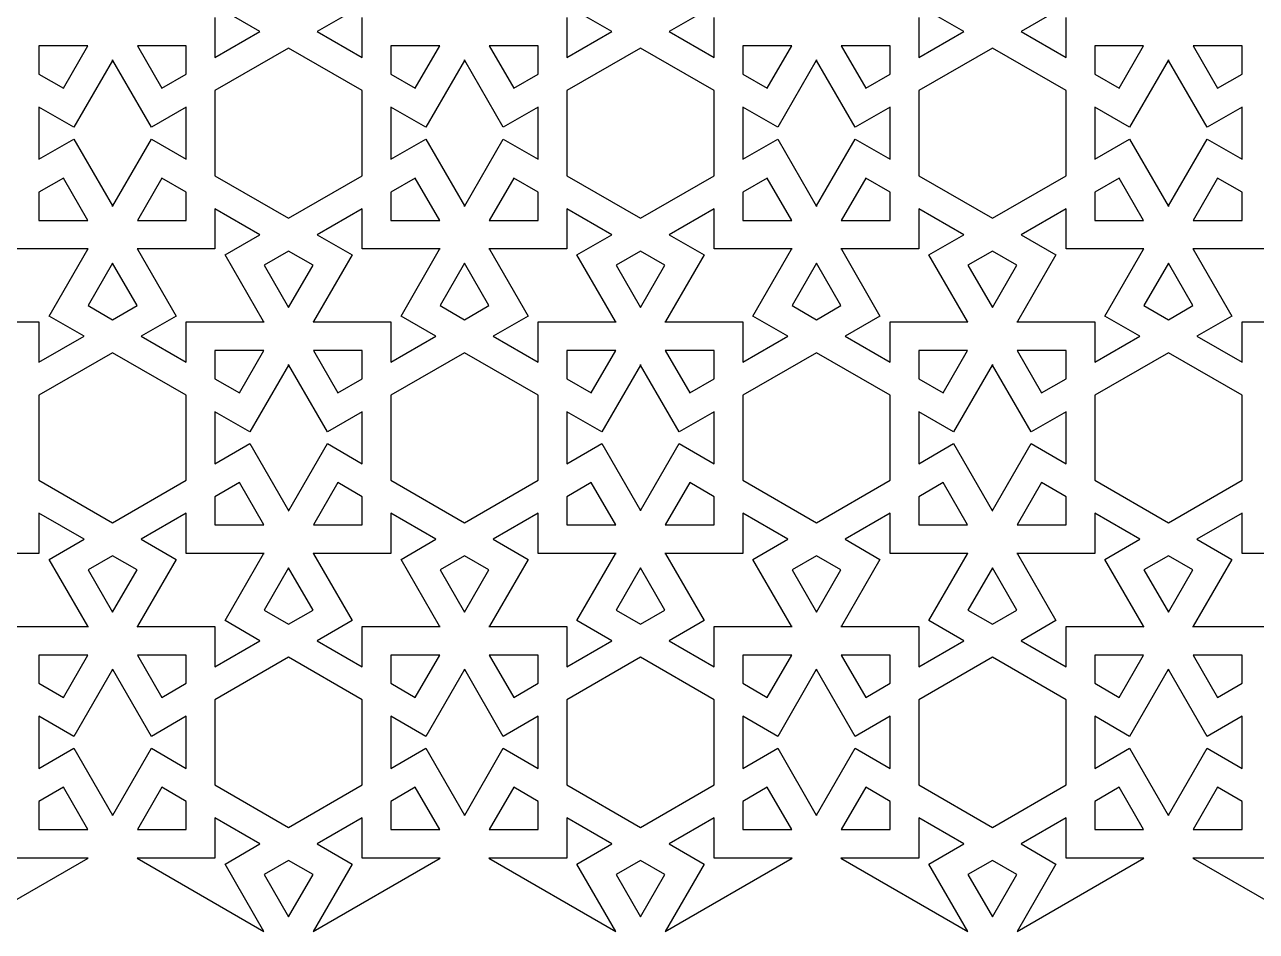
# Model space of a CAD drawing. Header units: metres. Extents: x -128 to 138, y -11 to 215.
# Drawn here: x 4.9 to 73.8, y -10.6 to 40.2 of the extents above; entities that cross this region are included whole.
import ezdxf

# ---------------------------------------------------------------- set-up
doc = ezdxf.new("R2010")
doc.units = ezdxf.units.M

msp = doc.modelspace()

# ---------------------------------------------------------------- linework, layer by layer
for p, q in [((18.0921, 39.7923), (16.1378, 40.9206)), ((23.2464, 40.9206), (21.2921, 39.7923)), ((37.7841, 39.7923), (35.8298, 40.9206)), ((42.9385, 40.9206), (40.9841, 39.7923)), ((57.4762, 39.7923), (55.5219, 40.9206)), ((62.6306, 40.9206), (60.6762, 39.7923)), ((15.5691, 40.5923), (15.569, 38.3356)), ((23.8151, 38.3356), (23.8151, 40.5923)), ((35.2611, 40.5923), (35.2611, 38.3356)), ((43.5072, 38.3356), (43.5072, 40.5923)), ((54.9532, 40.5923), (54.9532, 38.3356)), ((63.1993, 38.3356), (63.1993, 40.5923)), ((15.569, 38.3356), (18.0921, 39.7923)), ((21.2921, 39.7923), (23.8151, 38.3356)), ((35.2611, 38.3356), (37.7841, 39.7923)), ((40.9841, 39.7923), (43.5072, 38.3356)), ((54.9532, 38.3356), (57.4762, 39.7923)), ((60.6762, 39.7923), (63.1993, 38.3356)), ((8.46039, 38.9923), (5.72302, 38.9923)), ((5.72302, 38.9923), (5.72302, 37.4119)), ((7.09171, 36.6217), (8.46039, 38.9923)), ((13.9691, 38.9923), (11.2317, 38.9923)), ((11.2317, 38.9923), (12.6004, 36.6216)), ((13.9691, 37.4119), (13.9691, 38.9923)), ((19.6921, 38.8685), (15.5691, 36.4881)), ((23.8151, 36.4881), (19.6921, 38.8685)), ((28.1525, 38.9923), (25.4151, 38.9923)), ((25.4151, 38.9923), (25.4151, 37.4119)), ((26.7838, 36.6217), (28.1525, 38.9923)), ((33.6611, 38.9923), (30.9238, 38.9923)), ((30.9238, 38.9923), (32.2924, 36.6216)), ((33.6611, 37.4119), (33.6611, 38.9923)), ((39.3841, 38.8685), (35.2611, 36.4881)), ((43.5072, 36.4881), (39.3841, 38.8685)), ((47.8445, 38.9923), (45.1072, 38.9923)), ((45.1072, 38.9923), (45.1072, 37.4119)), ((46.4759, 36.6217), (47.8445, 38.9923)), ((53.3532, 38.9923), (50.6158, 38.9923)), ((50.6158, 38.9923), (51.9845, 36.6216)), ((53.3532, 37.4119), (53.3532, 38.9923)), ((59.0762, 38.8685), (54.9532, 36.4881)), ((63.1993, 36.4881), (59.0762, 38.8685)), ((67.5366, 38.9923), (64.7993, 38.9923)), ((64.7993, 38.9923), (64.7993, 37.4119)), ((66.1679, 36.6217), (67.5366, 38.9923)), ((73.0453, 38.9923), (70.3079, 38.9923)), ((70.3079, 38.9923), (71.6766, 36.6216)), ((73.0453, 37.4119), (73.0453, 38.9923)), ((9.83737, 38.1773), (7.67732, 34.436)), ((9.84602, 38.1923), (9.83737, 38.2073)), ((9.83737, 38.2073), (9.83737, 38.1773)), ((9.85469, 38.2073), (9.84602, 38.1923)), ((9.85469, 38.1773), (9.85469, 38.2073)), ((12.0147, 34.436), (9.85469, 38.1773)), ((29.5295, 38.1774), (27.3694, 34.436)), ((29.5381, 38.1923), (29.5295, 38.2073)), ((29.5295, 38.2073), (29.5295, 38.1774)), ((29.5468, 38.2073), (29.5381, 38.1923)), ((29.5468, 38.1773), (29.5468, 38.2073)), ((31.7068, 34.436), (29.5468, 38.1773)), ((49.2215, 38.1774), (47.0615, 34.436)), ((49.2302, 38.1923), (49.2215, 38.2073)), ((49.2215, 38.2073), (49.2215, 38.1774)), ((49.2388, 38.2073), (49.2302, 38.1923)), ((49.2388, 38.1773), (49.2388, 38.2073)), ((51.3989, 34.436), (49.2388, 38.1773)), ((68.9136, 38.1773), (66.7536, 34.436)), ((68.9223, 38.1923), (68.9136, 38.2073)), ((68.9136, 38.2073), (68.9136, 38.1773)), ((68.9309, 38.2073), (68.9223, 38.1923)), ((68.9309, 38.1773), (68.9309, 38.2073)), ((71.091, 34.436), (68.9309, 38.1773)), ((5.72302, 37.4119), (7.09171, 36.6217)), ((12.6004, 36.6216), (13.9691, 37.4119)), ((25.4151, 37.4119), (26.7838, 36.6217)), ((32.2924, 36.6216), (33.6611, 37.4119)), ((45.1072, 37.4119), (46.4759, 36.6217)), ((51.9845, 36.6216), (53.3532, 37.4119)), ((64.7993, 37.4119), (66.1679, 36.6217)), ((71.6766, 36.6216), (73.0453, 37.4119)), ((15.5691, 36.4881), (15.569, 31.7272)), ((23.8151, 31.7272), (23.8151, 36.4881)), ((35.2611, 36.4881), (35.2611, 31.7272)), ((43.5072, 31.7272), (43.5072, 36.4881)), ((54.9532, 36.4881), (54.9532, 31.7272)), ((63.1992, 31.7272), (63.1993, 36.4881)), ((7.67732, 34.436), (5.72301, 35.5643)), ((5.72301, 35.5643), (5.72302, 32.651)), ((13.969, 35.5643), (12.0147, 34.436)), ((13.9691, 32.651), (13.969, 35.5643)), ((27.3694, 34.436), (25.4151, 35.5643)), ((25.4151, 35.5643), (25.4151, 32.651)), ((33.6611, 35.5643), (31.7068, 34.436)), ((33.6611, 32.651), (33.6611, 35.5643)), ((47.0615, 34.436), (45.1072, 35.5643)), ((45.1072, 35.5643), (45.1072, 32.651)), ((53.3532, 35.5643), (51.3989, 34.436)), ((53.3532, 32.651), (53.3532, 35.5643)), ((66.7536, 34.436), (64.7993, 35.5643)), ((64.7993, 35.5643), (64.7993, 32.651)), ((73.0453, 35.5643), (71.091, 34.436)), ((73.0453, 32.651), (73.0453, 35.5643)), ((5.72302, 32.651), (7.67734, 33.7793)), ((7.67734, 33.7793), (9.83737, 30.0381)), ((9.85469, 30.038), (12.0147, 33.7793)), ((12.0147, 33.7793), (13.9691, 32.651)), ((25.4151, 32.651), (27.3694, 33.7793)), ((27.3694, 33.7793), (29.5294, 30.0381)), ((29.5468, 30.038), (31.7068, 33.7793)), ((31.7068, 33.7793), (33.6611, 32.651)), ((45.1072, 32.651), (47.0615, 33.7793)), ((47.0615, 33.7793), (49.2215, 30.0381)), ((49.2388, 30.038), (51.3989, 33.7793)), ((51.3989, 33.7793), (53.3532, 32.651)), ((64.7993, 32.651), (66.7536, 33.7793)), ((66.7536, 33.7793), (68.9136, 30.0381)), ((68.9309, 30.038), (71.091, 33.7793)), ((71.091, 33.7793), (73.0453, 32.651)), ((15.569, 31.7272), (19.6921, 29.3468)), ((19.6921, 29.3468), (23.8151, 31.7272)), ((35.2611, 31.7272), (39.3842, 29.3468)), ((39.3842, 29.3468), (43.5072, 31.7272)), ((54.9532, 31.7272), (59.0762, 29.3468)), ((59.0762, 29.3468), (63.1992, 31.7272)), ((7.09171, 31.5937), (5.72301, 30.8035)), ((8.46039, 29.2231), (7.09171, 31.5937)), ((12.6004, 31.5937), (11.2317, 29.2231)), ((13.969, 30.8035), (12.6004, 31.5937)), ((26.7838, 31.5937), (25.4151, 30.8035)), ((28.1525, 29.2231), (26.7838, 31.5937)), ((32.2924, 31.5937), (30.9238, 29.2231)), ((33.6611, 30.8035), (32.2924, 31.5937)), ((46.4759, 31.5937), (45.1072, 30.8035)), ((47.8445, 29.2231), (46.4759, 31.5937)), ((51.9845, 31.5937), (50.6158, 29.2231)), ((53.3532, 30.8035), (51.9845, 31.5937)), ((66.1679, 31.5937), (64.7993, 30.8035)), ((67.5366, 29.2231), (66.1679, 31.5937)), ((71.6766, 31.5937), (70.3079, 29.2231)), ((73.0453, 30.8035), (71.6766, 31.5937)), ((5.72301, 30.8035), (5.72301, 29.2231)), ((13.969, 29.2231), (13.969, 30.8035)), ((25.4151, 30.8035), (25.4151, 29.2231)), ((33.6611, 29.2231), (33.6611, 30.8035)), ((45.1072, 30.8035), (45.1072, 29.2231)), ((53.3532, 29.2231), (53.3532, 30.8035)), ((64.7993, 30.8035), (64.7993, 29.2231)), ((73.0453, 29.2231), (73.0453, 30.8035)), ((9.83737, 30.0381), (9.83737, 30.008)), ((9.83737, 30.008), (9.84604, 30.0231)), ((9.84604, 30.0231), (9.85469, 30.0081)), ((9.85469, 30.0081), (9.85469, 30.038)), ((18.0921, 28.4231), (15.569, 29.8797)), ((15.569, 29.8797), (15.569, 27.6231)), ((23.8151, 29.8797), (21.2921, 28.4231)), ((23.8151, 27.6231), (23.8151, 29.8797)), ((29.5294, 30.0381), (29.5294, 30.008)), ((29.5294, 30.008), (29.5381, 30.0231)), ((29.5381, 30.0231), (29.5468, 30.0081)), ((29.5468, 30.0081), (29.5468, 30.038)), ((37.7841, 28.4231), (35.2611, 29.8797)), ((35.2611, 29.8797), (35.2611, 27.6231)), ((43.5072, 29.8797), (40.9842, 28.4231)), ((43.5072, 27.6231), (43.5072, 29.8797)), ((49.2215, 30.0381), (49.2215, 30.008)), ((49.2215, 30.008), (49.2302, 30.0231)), ((49.2302, 30.0231), (49.2388, 30.0081)), ((49.2388, 30.0081), (49.2388, 30.038)), ((57.4762, 28.4231), (54.9532, 29.8797)), ((54.9532, 29.8797), (54.9532, 27.6231)), ((63.1992, 29.8797), (60.6762, 28.4231)), ((63.1992, 27.6231), (63.1992, 29.8797)), ((68.9136, 30.0381), (68.9136, 30.008)), ((68.9136, 30.008), (68.9223, 30.0231)), ((68.9223, 30.0231), (68.9309, 30.0081)), ((68.9309, 30.0081), (68.9309, 30.038)), ((5.72301, 29.2231), (8.46039, 29.2231)), ((11.2317, 29.2231), (13.969, 29.2231)), ((25.4151, 29.2231), (28.1525, 29.2231)), ((30.9238, 29.2231), (33.6611, 29.2231)), ((45.1072, 29.2231), (47.8445, 29.2231)), ((50.6158, 29.2231), (53.3532, 29.2231)), ((64.7993, 29.2231), (67.5366, 29.2231)), ((70.3079, 29.2231), (73.0453, 29.2231)), ((16.1378, 27.2947), (18.0921, 28.4231)), ((21.2921, 28.4231), (23.2464, 27.2948)), ((35.8298, 27.2947), (37.7841, 28.4231)), ((40.9842, 28.4231), (42.9385, 27.2948)), ((55.5219, 27.2947), (57.4762, 28.4231)), ((60.6762, 28.4231), (62.6306, 27.2948)), ((8.44319, 27.6231), (4.12302, 27.6231)), ((6.29173, 23.8668), (8.45181, 27.6081)), ((8.46909, 27.638), (8.44319, 27.6231)), ((8.45181, 27.6081), (8.47772, 27.6231)), ((8.46045, 27.6231), (8.46909, 27.638)), ((8.47772, 27.6231), (8.46045, 27.6231)), ((11.2316, 27.6231), (11.2143, 27.6231)), ((11.2143, 27.6231), (11.2403, 27.6081)), ((11.2489, 27.6231), (11.223, 27.638)), ((11.223, 27.638), (11.2316, 27.6231)), ((11.2403, 27.6081), (13.4003, 23.8668)), ((15.569, 27.6231), (11.2489, 27.6231)), ((28.1353, 27.6231), (23.8151, 27.6231)), ((25.9838, 23.8668), (28.1439, 27.6081)), ((28.1611, 27.638), (28.1353, 27.6231)), ((28.1439, 27.6081), (28.1698, 27.6231)), ((28.1525, 27.6231), (28.1611, 27.638)), ((28.1698, 27.6231), (28.1525, 27.6231)), ((30.9237, 27.6231), (30.9064, 27.6231)), ((30.9064, 27.6231), (30.9324, 27.6081)), ((30.941, 27.6231), (30.9151, 27.638)), ((30.9151, 27.638), (30.9237, 27.6231)), ((30.9324, 27.6081), (33.0924, 23.8668)), ((35.2611, 27.6231), (30.941, 27.6231)), ((47.8273, 27.6231), (43.5072, 27.6231)), ((45.6759, 23.8668), (47.836, 27.6081)), ((47.8532, 27.638), (47.8273, 27.6231)), ((47.836, 27.6081), (47.8619, 27.6231)), ((47.8446, 27.6231), (47.8532, 27.638)), ((47.8619, 27.6231), (47.8446, 27.6231)), ((50.6158, 27.6231), (50.5985, 27.6231)), ((50.5985, 27.6231), (50.6245, 27.6081)), ((50.6331, 27.6231), (50.6072, 27.638)), ((50.6072, 27.638), (50.6158, 27.6231)), ((50.6245, 27.6081), (52.7845, 23.8668)), ((54.9532, 27.6231), (50.6331, 27.6231)), ((67.5194, 27.6231), (63.1992, 27.6231)), ((65.368, 23.8668), (67.528, 27.6081)), ((67.5453, 27.638), (67.5194, 27.6231)), ((67.528, 27.6081), (67.554, 27.6231)), ((67.5367, 27.6231), (67.5453, 27.638)), ((67.554, 27.6231), (67.5367, 27.6231)), ((70.3079, 27.6231), (70.2906, 27.6231)), ((70.2906, 27.6231), (70.3165, 27.6081)), ((70.3251, 27.6231), (70.2992, 27.638)), ((70.2992, 27.638), (70.3079, 27.6231)), ((70.3165, 27.6081), (72.4766, 23.8668)), ((74.6453, 27.6231), (70.3251, 27.6231)), ((18.2978, 23.5534), (16.1378, 27.2947)), ((19.6921, 27.4993), (18.3234, 26.7091)), ((21.0608, 26.7091), (19.6921, 27.4993)), ((23.2464, 27.2948), (21.0863, 23.5534)), ((37.9899, 23.5534), (35.8298, 27.2947)), ((39.3842, 27.4993), (38.0155, 26.7091)), ((40.7528, 26.7091), (39.3842, 27.4993)), ((42.9385, 27.2948), (40.7784, 23.5534)), ((57.682, 23.5534), (55.5219, 27.2947)), ((59.0762, 27.4993), (57.7076, 26.7091)), ((60.4449, 26.7091), (59.0762, 27.4993)), ((62.6306, 27.2948), (60.4705, 23.5534)), ((9.84604, 26.823), (8.47736, 24.4524)), ((11.2147, 24.4524), (9.84604, 26.823)), ((18.3234, 26.7091), (19.6921, 24.3385)), ((19.6921, 24.3385), (21.0608, 26.7091)), ((29.5381, 26.823), (28.1694, 24.4524)), ((30.9068, 24.4524), (29.5381, 26.823)), ((38.0155, 26.7091), (39.3841, 24.3385)), ((39.3841, 24.3385), (40.7528, 26.7091)), ((49.2302, 26.823), (47.8615, 24.4524)), ((50.5989, 24.4524), (49.2302, 26.823)), ((57.7076, 26.7091), (59.0762, 24.3385)), ((59.0762, 24.3385), (60.4449, 26.7091)), ((68.9223, 26.823), (67.5536, 24.4524)), ((70.291, 24.4524), (68.9223, 26.823)), ((8.47736, 24.4524), (9.84604, 23.6622)), ((9.84604, 23.6622), (11.2147, 24.4524)), ((28.1694, 24.4524), (29.5381, 23.6622)), ((29.5381, 23.6622), (30.9068, 24.4524)), ((47.8615, 24.4524), (49.2302, 23.6622)), ((49.2302, 23.6622), (50.5989, 24.4524)), ((67.5536, 24.4524), (68.9223, 23.6622)), ((68.9223, 23.6622), (70.291, 24.4524)), ((1.40285, 23.5384), (5.72302, 23.5384)), ((5.72302, 23.5384), (5.72302, 21.2818)), ((8.24605, 22.7384), (6.29173, 23.8668)), ((13.4003, 23.8668), (11.446, 22.7384)), ((13.9691, 23.5384), (18.2892, 23.5384)), ((13.9691, 21.2818), (13.9691, 23.5384)), ((18.2892, 23.5384), (18.3151, 23.5235)), ((18.3238, 23.5384), (18.2978, 23.5534)), ((18.3151, 23.5235), (18.3065, 23.5384)), ((18.3065, 23.5384), (18.3238, 23.5384)), ((21.0863, 23.5534), (21.0604, 23.5384)), ((21.0604, 23.5384), (21.0777, 23.5384)), ((21.0777, 23.5384), (21.069, 23.5235)), ((21.069, 23.5235), (21.0949, 23.5384)), ((21.0949, 23.5384), (25.4151, 23.5384)), ((25.4151, 23.5384), (25.4151, 21.2818)), ((27.9381, 22.7384), (25.9838, 23.8668)), ((33.0924, 23.8668), (31.1381, 22.7384)), ((33.6611, 23.5384), (37.9813, 23.5384)), ((33.6611, 21.2818), (33.6611, 23.5384)), ((37.9813, 23.5384), (38.0072, 23.5235)), ((38.0159, 23.5384), (37.9899, 23.5534)), ((38.0072, 23.5235), (37.9986, 23.5384)), ((37.9986, 23.5384), (38.0159, 23.5384)), ((40.7784, 23.5534), (40.7525, 23.5384)), ((40.7525, 23.5384), (40.7698, 23.5384)), ((40.7698, 23.5384), (40.7611, 23.5235)), ((40.7611, 23.5235), (40.787, 23.5384)), ((40.787, 23.5384), (45.1072, 23.5384)), ((45.1072, 23.5384), (45.1072, 21.2818)), ((47.6302, 22.7384), (45.6759, 23.8668)), ((52.7845, 23.8668), (50.8302, 22.7384)), ((53.3532, 23.5384), (57.6734, 23.5384)), ((53.3532, 21.2818), (53.3532, 23.5384)), ((57.6734, 23.5384), (57.6993, 23.5235)), ((57.7079, 23.5384), (57.682, 23.5534)), ((57.6993, 23.5235), (57.6906, 23.5384)), ((57.6906, 23.5384), (57.7079, 23.5384)), ((60.4705, 23.5534), (60.4445, 23.5384)), ((60.4445, 23.5384), (60.4618, 23.5384)), ((60.4618, 23.5384), (60.4532, 23.5235)), ((60.4532, 23.5235), (60.4791, 23.5384)), ((60.4791, 23.5384), (64.7993, 23.5384)), ((64.7993, 23.5384), (64.7993, 21.2818)), ((67.3223, 22.7384), (65.368, 23.8668)), ((72.4766, 23.8668), (70.5223, 22.7384)), ((73.0453, 23.5384), (77.3654, 23.5384)), ((73.0453, 21.2818), (73.0453, 23.5384)), ((5.72302, 21.2818), (8.24605, 22.7384)), ((11.446, 22.7384), (13.9691, 21.2818)), ((25.4151, 21.2818), (27.9381, 22.7384)), ((31.1381, 22.7384), (33.6611, 21.2818)), ((45.1072, 21.2818), (47.6302, 22.7384)), ((50.8302, 22.7384), (53.3532, 21.2818)), ((64.7993, 21.2818), (67.3223, 22.7384)), ((70.5223, 22.7384), (73.0453, 21.2818)), ((9.84604, 21.8147), (5.72302, 19.4343)), ((13.9691, 19.4343), (9.84604, 21.8147)), ((18.3064, 21.9384), (15.5691, 21.9384)), ((15.5691, 21.9384), (15.5691, 20.358)), ((16.9377, 19.5678), (18.3064, 21.9384)), ((23.8151, 21.9384), (21.0777, 21.9384)), ((21.0777, 21.9384), (22.4464, 19.5678)), ((23.8151, 20.358), (23.8151, 21.9384)), ((29.5381, 21.8147), (25.4151, 19.4343)), ((33.6611, 19.4343), (29.5381, 21.8147)), ((37.9985, 21.9384), (35.2611, 21.9384)), ((35.2611, 21.9384), (35.2611, 20.358)), ((36.6298, 19.5678), (37.9985, 21.9384)), ((43.5072, 21.9384), (40.7698, 21.9384)), ((40.7698, 21.9384), (42.1385, 19.5678)), ((43.5072, 20.358), (43.5072, 21.9384)), ((49.2302, 21.8147), (45.1072, 19.4343)), ((53.3532, 19.4343), (49.2302, 21.8147)), ((57.6906, 21.9384), (54.9532, 21.9384)), ((54.9532, 21.9384), (54.9532, 20.358)), ((56.3219, 19.5678), (57.6906, 21.9384)), ((63.1992, 21.9384), (60.4619, 21.9384)), ((60.4619, 21.9384), (61.8306, 19.5678)), ((63.1992, 20.358), (63.1992, 21.9384)), ((68.9223, 21.8147), (64.7993, 19.4343)), ((73.0453, 19.4343), (68.9223, 21.8147)), ((19.6834, 21.1235), (17.5234, 17.3822)), ((19.6921, 21.1385), (19.6834, 21.1534)), ((19.6834, 21.1534), (19.6834, 21.1235)), ((19.7007, 21.1535), (19.6921, 21.1385)), ((19.7007, 21.1234), (19.7007, 21.1535)), ((21.8608, 17.3822), (19.7007, 21.1234)), ((39.3755, 21.1235), (37.2154, 17.3822)), ((39.3841, 21.1385), (39.3755, 21.1534)), ((39.3755, 21.1534), (39.3755, 21.1235)), ((39.3928, 21.1535), (39.3841, 21.1385)), ((39.3928, 21.1235), (39.3928, 21.1535)), ((41.5528, 17.3822), (39.3928, 21.1235)), ((59.0676, 21.1235), (56.9075, 17.3822)), ((59.0762, 21.1385), (59.0676, 21.1534)), ((59.0676, 21.1534), (59.0676, 21.1235)), ((59.0849, 21.1535), (59.0762, 21.1385)), ((59.0849, 21.1235), (59.0849, 21.1535)), ((61.2449, 17.3822), (59.0849, 21.1235)), ((15.5691, 20.358), (16.9377, 19.5678)), ((22.4464, 19.5678), (23.8151, 20.358)), ((35.2611, 20.358), (36.6298, 19.5678)), ((42.1385, 19.5678), (43.5072, 20.358)), ((54.9532, 20.358), (56.3219, 19.5678)), ((61.8306, 19.5678), (63.1992, 20.358)), ((5.72302, 19.4343), (5.72302, 14.6734)), ((13.9691, 14.6734), (13.9691, 19.4343)), ((25.4151, 19.4343), (25.4151, 14.6734)), ((33.6611, 14.6734), (33.6611, 19.4343)), ((45.1072, 19.4343), (45.1072, 14.6734)), ((53.3532, 14.6734), (53.3532, 19.4343)), ((64.7993, 19.4343), (64.7992, 14.6734)), ((73.0453, 14.6734), (73.0453, 19.4343)), ((17.5234, 17.3822), (15.569, 18.5105)), ((15.569, 18.5105), (15.5691, 15.5972)), ((23.8151, 18.5105), (21.8608, 17.3822)), ((23.8151, 15.5972), (23.8151, 18.5105)), ((37.2154, 17.3822), (35.2611, 18.5105)), ((35.2611, 18.5105), (35.2611, 15.5972)), ((43.5072, 18.5105), (41.5528, 17.3822)), ((43.5072, 15.5972), (43.5072, 18.5105)), ((56.9075, 17.3822), (54.9532, 18.5105)), ((54.9532, 18.5105), (54.9532, 15.5972)), ((63.1992, 18.5105), (61.2449, 17.3822)), ((63.1992, 15.5972), (63.1992, 18.5105)), ((15.5691, 15.5972), (17.5234, 16.7255)), ((17.5234, 16.7255), (19.6834, 12.9842)), ((19.7007, 12.9842), (21.8608, 16.7255)), ((21.8608, 16.7255), (23.8151, 15.5972)), ((35.2611, 15.5972), (37.2155, 16.7255)), ((37.2155, 16.7255), (39.3755, 12.9842)), ((39.3928, 12.9842), (41.5529, 16.7255)), ((41.5529, 16.7255), (43.5072, 15.5972)), ((54.9532, 15.5972), (56.9075, 16.7255)), ((56.9075, 16.7255), (59.0676, 12.9842)), ((59.0849, 12.9842), (61.2449, 16.7255)), ((61.2449, 16.7255), (63.1992, 15.5972)), ((5.72302, 14.6734), (9.84604, 12.293)), ((9.84604, 12.293), (13.9691, 14.6734)), ((16.9377, 14.5399), (15.569, 13.7496)), ((18.3064, 12.1692), (16.9377, 14.5399)), ((22.4464, 14.5399), (21.0777, 12.1692)), ((23.8151, 13.7496), (22.4464, 14.5399)), ((25.4151, 14.6734), (29.5381, 12.293)), ((29.5381, 12.293), (33.6611, 14.6734)), ((36.6298, 14.5399), (35.2611, 13.7496)), ((37.9985, 12.1692), (36.6298, 14.5399)), ((42.1385, 14.5399), (40.7698, 12.1692)), ((43.5072, 13.7496), (42.1385, 14.5399)), ((45.1072, 14.6734), (49.2302, 12.293)), ((49.2302, 12.293), (53.3532, 14.6734)), ((56.3219, 14.5399), (54.9532, 13.7496)), ((57.6906, 12.1692), (56.3219, 14.5399)), ((61.8306, 14.5399), (60.4619, 12.1692)), ((63.1992, 13.7496), (61.8306, 14.5399)), ((64.7992, 14.6734), (68.9223, 12.293)), ((68.9223, 12.293), (73.0453, 14.6734)), ((15.569, 13.7496), (15.569, 12.1692)), ((23.8151, 12.1692), (23.8151, 13.7496)), ((35.2611, 13.7496), (35.2611, 12.1692)), ((43.5072, 12.1692), (43.5072, 13.7496)), ((54.9532, 13.7496), (54.9532, 12.1692)), ((63.1992, 12.1692), (63.1992, 13.7496)), ((8.24605, 11.3692), (5.72302, 12.8259)), ((5.72302, 12.8259), (5.72302, 10.5692)), ((13.9691, 12.8259), (11.446, 11.3692)), ((13.9691, 10.5692), (13.9691, 12.8259)), ((19.6834, 12.9842), (19.6834, 12.9542)), ((19.6834, 12.9542), (19.6921, 12.9692)), ((19.6921, 12.9692), (19.7007, 12.9542)), ((19.7007, 12.9542), (19.7007, 12.9842)), ((27.9381, 11.3692), (25.4151, 12.8259)), ((25.4151, 12.8259), (25.4151, 10.5692)), ((33.6611, 12.8259), (31.1381, 11.3692)), ((33.6611, 10.5692), (33.6611, 12.8259)), ((39.3755, 12.9842), (39.3755, 12.9542)), ((39.3755, 12.9542), (39.3842, 12.9692)), ((39.3842, 12.9692), (39.3928, 12.9542)), ((39.3928, 12.9542), (39.3928, 12.9842)), ((47.6302, 11.3692), (45.1072, 12.8259)), ((45.1072, 12.8259), (45.1072, 10.5692)), ((53.3532, 12.8259), (50.8302, 11.3692)), ((53.3532, 10.5692), (53.3532, 12.8259)), ((59.0676, 12.9842), (59.0676, 12.9542)), ((59.0676, 12.9542), (59.0762, 12.9692)), ((59.0762, 12.9692), (59.0849, 12.9542)), ((59.0849, 12.9542), (59.0849, 12.9842)), ((67.3223, 11.3692), (64.7992, 12.8259)), ((64.7992, 12.8259), (64.7992, 10.5692)), ((73.0453, 12.8259), (70.5223, 11.3692)), ((73.0453, 10.5692), (73.0453, 12.8259)), ((15.569, 12.1692), (18.3064, 12.1692)), ((21.0777, 12.1692), (23.8151, 12.1692)), ((35.2611, 12.1692), (37.9985, 12.1692)), ((40.7698, 12.1692), (43.5072, 12.1692)), ((54.9532, 12.1692), (57.6906, 12.1692)), ((60.4619, 12.1692), (63.1992, 12.1692)), ((6.29173, 10.2409), (8.24605, 11.3692)), ((11.446, 11.3692), (13.4003, 10.2409)), ((25.9838, 10.2409), (27.9381, 11.3692)), ((31.1381, 11.3692), (33.0924, 10.2409)), ((45.6759, 10.2409), (47.6302, 11.3692)), ((50.8302, 11.3692), (52.7845, 10.2409)), ((65.368, 10.2409), (67.3223, 11.3692)), ((70.5223, 11.3692), (72.4766, 10.2409)), ((5.72302, 10.5692), (1.40289, 10.5692)), ((9.84604, 10.4455), (8.47736, 9.65526)), ((11.2147, 9.65526), (9.84604, 10.4455)), ((18.2892, 10.5692), (13.9691, 10.5692)), ((16.1378, 6.81293), (18.2978, 10.5543)), ((18.3151, 10.5842), (18.2892, 10.5692)), ((18.2978, 10.5543), (18.3238, 10.5692)), ((18.3065, 10.5692), (18.3151, 10.5842)), ((18.3238, 10.5692), (18.3065, 10.5692)), ((21.0777, 10.5692), (21.0604, 10.5692)), ((21.0604, 10.5692), (21.0863, 10.5542)), ((21.095, 10.5692), (21.069, 10.5842)), ((21.069, 10.5842), (21.0777, 10.5692)), ((21.0863, 10.5542), (23.2464, 6.81294)), ((25.4151, 10.5692), (21.095, 10.5692)), ((29.5381, 10.4455), (28.1694, 9.65526)), ((30.9068, 9.65526), (29.5381, 10.4455)), ((37.9813, 10.5692), (33.6611, 10.5692)), ((35.8298, 6.81293), (37.9899, 10.5543)), ((38.0072, 10.5842), (37.9813, 10.5692)), ((37.9899, 10.5543), (38.0158, 10.5692)), ((37.9986, 10.5692), (38.0072, 10.5842)), ((38.0158, 10.5692), (37.9986, 10.5692)), ((40.7698, 10.5692), (40.7524, 10.5692)), ((40.7524, 10.5692), (40.7784, 10.5542)), ((40.787, 10.5692), (40.7611, 10.5842)), ((40.7611, 10.5842), (40.7698, 10.5692)), ((40.7784, 10.5542), (42.9385, 6.81294)), ((45.1072, 10.5692), (40.787, 10.5692)), ((49.2302, 10.4455), (47.8615, 9.65526)), ((50.5989, 9.65526), (49.2302, 10.4455)), ((57.6733, 10.5692), (53.3532, 10.5692)), ((55.5219, 6.81293), (57.682, 10.5543)), ((57.6993, 10.5842), (57.6733, 10.5692)), ((57.682, 10.5543), (57.7079, 10.5692)), ((57.6906, 10.5692), (57.6993, 10.5842)), ((57.7079, 10.5692), (57.6906, 10.5692)), ((60.4618, 10.5692), (60.4445, 10.5692)), ((60.4445, 10.5692), (60.4705, 10.5542)), ((60.4791, 10.5692), (60.4532, 10.5842)), ((60.4532, 10.5842), (60.4618, 10.5692)), ((60.4705, 10.5542), (62.6306, 6.81294)), ((64.7992, 10.5692), (60.4791, 10.5692)), ((68.9223, 10.4455), (67.5536, 9.65526)), ((70.291, 9.65526), (68.9223, 10.4455)), ((77.3654, 10.5692), (73.0453, 10.5692)), ((8.45177, 6.49957), (6.29173, 10.2409)), ((8.47736, 9.65526), (9.84604, 7.28462)), ((9.84604, 7.28462), (11.2147, 9.65526)), ((13.4003, 10.2409), (11.2403, 6.49956)), ((19.6921, 9.76921), (18.3234, 7.39857)), ((21.0608, 7.39857), (19.6921, 9.76921)), ((28.1438, 6.49959), (25.9838, 10.2409)), ((28.1694, 9.65526), (29.5381, 7.28462)), ((29.5381, 7.28462), (30.9068, 9.65526)), ((33.0924, 10.2409), (30.9324, 6.49957)), ((39.3842, 9.76921), (38.0155, 7.39857)), ((40.7528, 7.39857), (39.3842, 9.76921)), ((47.8359, 6.49957), (45.6759, 10.2409)), ((47.8615, 9.65526), (49.2302, 7.28462)), ((49.2302, 7.28462), (50.5989, 9.65526)), ((52.7845, 10.2409), (50.6245, 6.49957)), ((59.0762, 9.76921), (57.7076, 7.39857)), ((60.4449, 7.39857), (59.0762, 9.76921)), ((67.528, 6.49959), (65.368, 10.2409)), ((67.5536, 9.65526), (68.9223, 7.28462)), ((68.9223, 7.28462), (70.291, 9.65526)), ((72.4766, 10.2409), (70.3165, 6.49957)), ((18.3234, 7.39857), (19.6921, 6.60837)), ((19.6921, 6.60837), (21.0608, 7.39857)), ((38.0155, 7.39857), (39.3842, 6.60837)), ((39.3842, 6.60837), (40.7528, 7.39857)), ((57.7076, 7.39857), (59.0762, 6.60837)), ((59.0762, 6.60837), (60.4449, 7.39857)), ((4.12302, 6.48459), (8.44315, 6.48459)), ((8.44315, 6.48459), (8.46907, 6.46962)), ((8.47774, 6.48459), (8.45177, 6.49957)), ((8.46907, 6.46962), (8.46043, 6.48459)), ((8.46043, 6.48459), (8.47774, 6.48459)), ((11.2403, 6.49956), (11.2144, 6.48459)), ((11.2144, 6.48459), (11.2316, 6.48459)), ((11.2316, 6.48459), (11.223, 6.46962)), ((11.223, 6.46962), (11.2489, 6.48459)), ((11.2489, 6.48459), (15.5691, 6.48459)), ((15.5691, 6.48459), (15.569, 4.22794)), ((18.0921, 5.6846), (16.1378, 6.81293)), ((23.2464, 6.81294), (21.2921, 5.68462)), ((23.8151, 6.48459), (28.1352, 6.48459)), ((23.8151, 4.22794), (23.8151, 6.48459)), ((28.1352, 6.48459), (28.1611, 6.46962)), ((28.1698, 6.48459), (28.1438, 6.49959)), ((28.1611, 6.46962), (28.1525, 6.48459)), ((28.1525, 6.48459), (28.1698, 6.48459)), ((30.9324, 6.49957), (30.9064, 6.48459)), ((30.9064, 6.48459), (30.9237, 6.48459)), ((30.9237, 6.48459), (30.9151, 6.46962)), ((30.9151, 6.46962), (30.941, 6.48459)), ((30.941, 6.48459), (35.2611, 6.48459)), ((35.2611, 6.48459), (35.2611, 4.22794)), ((37.7841, 5.6846), (35.8298, 6.81293)), ((42.9385, 6.81294), (40.9841, 5.68462)), ((43.5072, 6.48459), (47.8273, 6.48459)), ((43.5072, 4.22794), (43.5072, 6.48459)), ((47.8273, 6.48459), (47.8532, 6.46962)), ((47.8619, 6.48459), (47.8359, 6.49957)), ((47.8532, 6.46962), (47.8446, 6.48459)), ((47.8446, 6.48459), (47.8619, 6.48459)), ((50.6245, 6.49957), (50.5985, 6.48459)), ((50.5985, 6.48459), (50.6158, 6.48459)), ((50.6158, 6.48459), (50.6072, 6.46962)), ((50.6072, 6.46962), (50.6331, 6.48459)), ((50.6331, 6.48459), (54.9532, 6.48459)), ((54.9532, 6.48459), (54.9532, 4.22794)), ((57.4762, 5.6846), (55.5219, 6.81293)), ((62.6306, 6.81294), (60.6762, 5.68462)), ((63.1993, 6.48459), (67.5194, 6.48459)), ((63.1993, 4.22794), (63.1993, 6.48459)), ((67.5194, 6.48459), (67.5453, 6.46962)), ((67.554, 6.48459), (67.528, 6.49959)), ((67.5453, 6.46962), (67.5367, 6.48459)), ((67.5367, 6.48459), (67.554, 6.48459)), ((70.3165, 6.49957), (70.2906, 6.48459)), ((70.2906, 6.48459), (70.3079, 6.48459)), ((70.3079, 6.48459), (70.2992, 6.46962)), ((70.2992, 6.46962), (70.3252, 6.48459)), ((70.3252, 6.48459), (74.6453, 6.48459)), ((15.569, 4.22794), (18.0921, 5.6846)), ((21.2921, 5.68462), (23.8151, 4.22794)), ((35.2611, 4.22794), (37.7841, 5.6846)), ((40.9841, 5.68462), (43.5072, 4.22794)), ((54.9532, 4.22794), (57.4762, 5.6846)), ((60.6762, 5.68462), (63.1993, 4.22794)), ((8.46039, 4.88461), (5.72302, 4.8846)), ((5.72302, 4.8846), (5.72302, 3.30418)), ((7.09171, 2.51398), (8.46039, 4.88461)), ((13.9691, 4.8846), (11.2317, 4.8846)), ((11.2317, 4.8846), (12.6004, 2.51396)), ((13.9691, 3.30418), (13.9691, 4.8846)), ((28.1525, 4.88461), (25.4151, 4.8846)), ((25.4151, 4.8846), (25.4151, 3.30418)), ((26.7838, 2.51398), (28.1525, 4.88461)), ((33.6611, 4.8846), (30.9238, 4.8846)), ((30.9238, 4.8846), (32.2924, 2.51396)), ((33.6611, 3.30418), (33.6611, 4.8846)), ((47.8445, 4.88461), (45.1072, 4.8846)), ((45.1072, 4.8846), (45.1072, 3.30418)), ((46.4759, 2.51398), (47.8445, 4.88461)), ((53.3532, 4.8846), (50.6158, 4.8846)), ((50.6158, 4.8846), (51.9845, 2.51396)), ((53.3532, 3.30418), (53.3532, 4.8846)), ((67.5366, 4.88461), (64.7993, 4.8846)), ((64.7993, 4.8846), (64.7993, 3.30418)), ((66.1679, 2.51398), (67.5366, 4.88461)), ((73.0453, 4.8846), (70.3079, 4.8846)), ((70.3079, 4.8846), (71.6766, 2.51396)), ((73.0453, 3.30418), (73.0453, 4.8846)), ((19.6921, 4.76085), (15.5691, 2.38043)), ((23.8151, 2.38043), (19.6921, 4.76085)), ((39.3841, 4.76085), (35.2611, 2.38043)), ((43.5072, 2.38043), (39.3841, 4.76085)), ((59.0762, 4.76085), (54.9532, 2.38043)), ((63.1993, 2.38043), (59.0762, 4.76085)), ((9.83737, 4.06964), (7.67732, 0.32834)), ((9.84602, 4.08463), (9.83737, 4.09961)), ((9.83737, 4.09961), (9.83737, 4.06964)), ((9.85469, 4.09964), (9.84602, 4.08463)), ((9.85469, 4.06961), (9.85469, 4.09964)), ((12.0147, 0.32834), (9.85469, 4.06961)), ((29.5295, 4.06967), (27.3694, 0.32834)), ((29.5381, 4.08464), (29.5295, 4.09961)), ((29.5295, 4.09961), (29.5295, 4.06967)), ((29.5468, 4.09964), (29.5381, 4.08464)), ((29.5468, 4.06964), (29.5468, 4.09964)), ((31.7068, 0.32834), (29.5468, 4.06964)), ((49.2215, 4.06967), (47.0615, 0.32834)), ((49.2302, 4.08464), (49.2215, 4.09961)), ((49.2215, 4.09961), (49.2215, 4.06967)), ((49.2388, 4.09964), (49.2302, 4.08464)), ((49.2388, 4.06964), (49.2388, 4.09964)), ((51.3989, 0.32834), (49.2388, 4.06964)), ((68.9136, 4.06964), (66.7536, 0.32834)), ((68.9223, 4.08463), (68.9136, 4.09961)), ((68.9136, 4.09961), (68.9136, 4.06964)), ((68.9309, 4.09964), (68.9223, 4.08463)), ((68.9309, 4.06961), (68.9309, 4.09964)), ((71.091, 0.32834), (68.9309, 4.06961)), ((5.72302, 3.30418), (7.09171, 2.51398)), ((12.6004, 2.51396), (13.9691, 3.30418)), ((25.4151, 3.30418), (26.7838, 2.51398)), ((32.2924, 2.51396), (33.6611, 3.30418)), ((45.1072, 3.30418), (46.4759, 2.51398)), ((51.9845, 2.51396), (53.3532, 3.30418)), ((64.7993, 3.30418), (66.1679, 2.51398)), ((71.6766, 2.51396), (73.0453, 3.30418)), ((15.5691, 2.38043), (15.569, -2.38043)), ((23.8151, -2.38043), (23.8151, 2.38043)), ((35.2611, 2.38043), (35.2611, -2.38043)), ((43.5072, -2.38043), (43.5072, 2.38043)), ((54.9532, 2.38043), (54.9532, -2.38043)), ((63.1992, -2.38043), (63.1993, 2.38043)), ((7.67732, 0.32834), (5.72301, 1.45667)), ((5.72301, 1.45667), (5.72302, -1.45667)), ((13.969, 1.45667), (12.0147, 0.32834)), ((13.9691, -1.45667), (13.969, 1.45667)), ((27.3694, 0.32834), (25.4151, 1.45667)), ((25.4151, 1.45667), (25.4151, -1.45667)), ((33.6611, 1.45667), (31.7068, 0.32834)), ((33.6611, -1.45667), (33.6611, 1.45667)), ((47.0615, 0.32834), (45.1072, 1.45667)), ((45.1072, 1.45667), (45.1072, -1.45667)), ((53.3532, 1.45667), (51.3989, 0.32834)), ((53.3532, -1.45667), (53.3532, 1.45667)), ((66.7536, 0.32834), (64.7993, 1.45667)), ((64.7993, 1.45667), (64.7993, -1.45667)), ((73.0453, 1.45667), (71.091, 0.32834)), ((73.0453, -1.45667), (73.0453, 1.45667)), ((5.72302, -1.45667), (7.67734, -0.32834)), ((7.67734, -0.32834), (9.83737, -4.06961)), ((9.85469, -4.06964), (12.0147, -0.32834)), ((12.0147, -0.32834), (13.9691, -1.45667)), ((25.4151, -1.45667), (27.3694, -0.32834)), ((27.3694, -0.32834), (29.5294, -4.06961)), ((29.5468, -4.06964), (31.7068, -0.32834)), ((31.7068, -0.32834), (33.6611, -1.45667)), ((45.1072, -1.45667), (47.0615, -0.32834)), ((47.0615, -0.32834), (49.2215, -4.06961)), ((49.2388, -4.06964), (51.3989, -0.32834)), ((51.3989, -0.32834), (53.3532, -1.45667)), ((64.7993, -1.45667), (66.7536, -0.32834)), ((66.7536, -0.32834), (68.9136, -4.06961)), ((68.9309, -4.06964), (71.091, -0.32834)), ((71.091, -0.32834), (73.0453, -1.45667)), ((7.09171, -2.51396), (5.72301, -3.30418)), ((8.46039, -4.8846), (7.09171, -2.51396)), ((12.6004, -2.51398), (11.2317, -4.88461)), ((13.969, -3.30418), (12.6004, -2.51398)), ((15.569, -2.38043), (19.6921, -4.76085)), ((19.6921, -4.76085), (23.8151, -2.38043)), ((26.7838, -2.51396), (25.4151, -3.30418)), ((28.1525, -4.8846), (26.7838, -2.51396)), ((32.2924, -2.51398), (30.9238, -4.88461)), ((33.6611, -3.30418), (32.2924, -2.51398)), ((35.2611, -2.38043), (39.3842, -4.76085)), ((39.3842, -4.76085), (43.5072, -2.38043)), ((46.4759, -2.51396), (45.1072, -3.30418)), ((47.8445, -4.8846), (46.4759, -2.51396)), ((51.9845, -2.51398), (50.6158, -4.88461)), ((53.3532, -3.30418), (51.9845, -2.51398)), ((54.9532, -2.38043), (59.0762, -4.76085)), ((59.0762, -4.76085), (63.1992, -2.38043)), ((66.1679, -2.51396), (64.7993, -3.30418)), ((67.5366, -4.8846), (66.1679, -2.51396)), ((71.6766, -2.51398), (70.3079, -4.88461)), ((73.0453, -3.30418), (71.6766, -2.51398)), ((5.72301, -3.30418), (5.72301, -4.8846)), ((13.969, -4.8846), (13.969, -3.30418)), ((25.4151, -3.30418), (25.4151, -4.8846)), ((33.6611, -4.8846), (33.6611, -3.30418)), ((45.1072, -3.30418), (45.1072, -4.8846)), ((53.3532, -4.8846), (53.3532, -3.30418)), ((64.7993, -3.30418), (64.7993, -4.8846)), ((73.0453, -4.8846), (73.0453, -3.30418)), ((9.83737, -4.06961), (9.83737, -4.09964)), ((9.83737, -4.09964), (9.84604, -4.08463)), ((9.84604, -4.08463), (9.85469, -4.09961)), ((9.85469, -4.09961), (9.85469, -4.06964)), ((29.5294, -4.06961), (29.5294, -4.09964)), ((29.5294, -4.09964), (29.5381, -4.08463)), ((29.5381, -4.08463), (29.5468, -4.09961)), ((29.5468, -4.09961), (29.5468, -4.06964)), ((49.2215, -4.06961), (49.2215, -4.09964)), ((49.2215, -4.09964), (49.2302, -4.08463)), ((49.2302, -4.08463), (49.2388, -4.09961)), ((49.2388, -4.09961), (49.2388, -4.06964)), ((68.9136, -4.06961), (68.9136, -4.09964)), ((68.9136, -4.09964), (68.9223, -4.08463)), ((68.9223, -4.08463), (68.9309, -4.09961)), ((68.9309, -4.09961), (68.9309, -4.06964)), ((18.0921, -5.68462), (15.569, -4.22794)), ((15.569, -4.22794), (15.569, -6.48459)), ((23.8151, -4.22794), (21.2921, -5.6846)), ((23.8151, -6.48459), (23.8151, -4.22794)), ((37.7841, -5.68462), (35.2611, -4.22794)), ((35.2611, -4.22794), (35.2611, -6.48459)), ((43.5072, -4.22794), (40.9842, -5.6846)), ((43.5072, -6.48459), (43.5072, -4.22794)), ((57.4762, -5.68462), (54.9532, -4.22794)), ((54.9532, -4.22794), (54.9532, -6.48459)), ((63.1992, -4.22794), (60.6762, -5.6846)), ((63.1992, -6.48459), (63.1992, -4.22794)), ((5.72301, -4.8846), (8.46039, -4.8846)), ((11.2317, -4.88461), (13.969, -4.8846)), ((25.4151, -4.8846), (28.1525, -4.8846)), ((30.9238, -4.88461), (33.6611, -4.8846)), ((45.1072, -4.8846), (47.8445, -4.8846)), ((50.6158, -4.88461), (53.3532, -4.8846)), ((64.7993, -4.8846), (67.5366, -4.8846)), ((70.3079, -4.88461), (73.0453, -4.8846)), ((16.1378, -6.81294), (18.0921, -5.68462)), ((21.2921, -5.6846), (23.2464, -6.81293)), ((35.8298, -6.81294), (37.7841, -5.68462)), ((40.9842, -5.6846), (42.9385, -6.81293)), ((55.5219, -6.81294), (57.4762, -5.68462)), ((60.6762, -5.6846), (62.6306, -6.81293)), ((1.37695, -10.5842), (8.47772, -6.48459)), ((8.47772, -6.48459), (4.12302, -6.48459)), ((15.569, -6.48459), (11.2143, -6.48459)), ((11.2143, -6.48459), (18.3151, -10.5842)), ((18.3151, -10.5842), (16.1378, -6.81294)), ((19.6921, -6.60837), (18.3234, -7.39857)), ((21.0608, -7.39857), (19.6921, -6.60837)), ((21.069, -10.5842), (28.1698, -6.48459)), ((23.2464, -6.81293), (21.069, -10.5842)), ((28.1698, -6.48459), (23.8151, -6.48459)), ((35.2611, -6.48459), (30.9064, -6.48459)), ((30.9064, -6.48459), (38.0072, -10.5842)), ((38.0072, -10.5842), (35.8298, -6.81294)), ((39.3842, -6.60837), (38.0155, -7.39857)), ((40.7528, -7.39857), (39.3842, -6.60837)), ((40.7611, -10.5842), (47.8619, -6.48459)), ((42.9385, -6.81293), (40.7611, -10.5842)), ((47.8619, -6.48459), (43.5072, -6.48459)), ((54.9532, -6.48459), (50.5985, -6.48459)), ((50.5985, -6.48459), (57.6993, -10.5842)), ((57.6993, -10.5842), (55.5219, -6.81294)), ((59.0762, -6.60837), (57.7076, -7.39857)), ((60.4449, -7.39857), (59.0762, -6.60837)), ((60.4532, -10.5842), (67.554, -6.48459)), ((62.6306, -6.81293), (60.4532, -10.5842)), ((67.554, -6.48459), (63.1992, -6.48459)), ((74.6453, -6.48459), (70.2906, -6.48459)), ((70.2906, -6.48459), (77.3913, -10.5842)), ((18.3234, -7.39857), (19.6921, -9.76921)), ((19.6921, -9.76921), (21.0608, -7.39857)), ((38.0155, -7.39857), (39.3841, -9.76921)), ((39.3841, -9.76921), (40.7528, -7.39857)), ((57.7076, -7.39857), (59.0762, -9.76921)), ((59.0762, -9.76921), (60.4449, -7.39857))]:
    msp.add_line(p, q)

doc.saveas('drawing.dxf')
